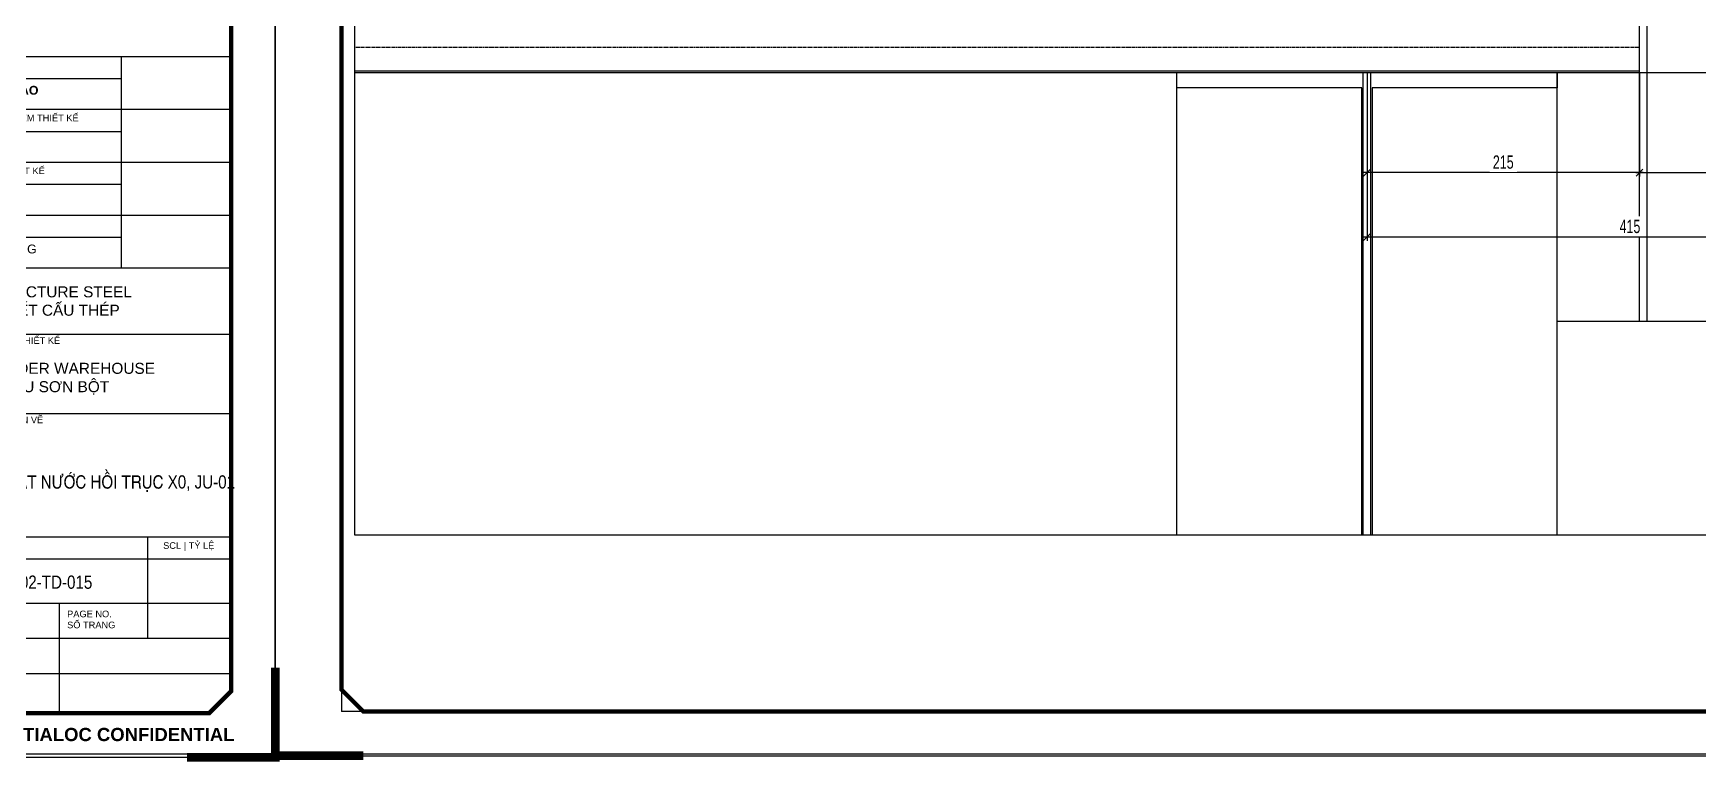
# Model space of a CAD drawing. Header units: inches. Extents: x 340055 to 349452, y -34649 to -30845.
# Drawn here: x 345492.5 to 345930.5, y -32779.9 to -32588.3 of the extents above; entities that cross this region are included whole.
import ezdxf
from ezdxf.enums import TextEntityAlignment as Align

# ---------------------------------------------------------------- set-up
doc = ezdxf.new("R2010")
doc.units = ezdxf.units.IN
doc.header["$MEASUREMENT"] = 0
doc.linetypes.add('HIDDEN', pattern=[0.375, 0.25, -0.125])
for name, color, linetype in [('0 @ 1', 7, 'Continuous'), ('2', 2, 'Continuous'), ('3', 3, 'Continuous'), ('8', 8, 'Continuous'), ('NET IN', 3, 'Continuous')]:
    doc.layers.add(name, color=color, linetype=linetype)
doc.layers.add('Cover text', color=7, linetype='Continuous', true_color=0x52370f)
for name, color, linetype, lineweight in [('TEXT @ 1', 7, 'Continuous', 20), ('TL-TIILE BLOCK A2$0$TL-TITLE BLOCK - TEXT @ 1', 7, 'Continuous', 25), ('TL-TIILE BLOCK A2$0$TL-TITLE BLOCK 1', 7, 'Continuous', 50), ('TL-TIILE BLOCK A2$0$TL-TITLE BLOCK 2', 7, 'Continuous', 25)]:
    doc.layers.add(name, color=color, linetype=linetype, lineweight=lineweight)
doc.styles.add('ST1H', font='vnshxh.shx', dxfattribs={"width": 0.7})
doc.styles.add('TIEU DE', font='', dxfattribs={"width": 0.8})
doc.styles.add('TL-TIILE BLOCK A2$0$MEP-TEXT T.BLOCK 1', font='arial.ttf', dxfattribs={"height": 1.5})
doc.styles.add('TL-TIILE BLOCK A2$0$MEP-TEXT T.BLOCK 2', font='arial.ttf')
doc.styles.add('TL-TIILE BLOCK A2$0$MEP-TEXT T.BLOCK 3', font='arial.ttf', dxfattribs={"height": 3})
doc.styles.get('TIEU DE').set_extended_font_data('.VnArial NarrowH')
doc.dimstyles.new('3', dxfattribs={"dimtxt": 3.5, "dimasz": 1.8, "dimexe": 1, "dimexo": 0, "dimgap": 1, "dimtad": 1, "dimdec": 0, "dimlfac": 3, "dimzin": 0, "dimdsep": 46, "dimtxsty": 'ST1H', "dimblk": 'OBLIQUE', "dimcen": 1, "dimdle": 1, "dimclrd": 8, "dimclre": 8, "dimclrt": 3, "dimadec": 0, "dimazin": 0, "dimtfac": 1, "dimtdec": 0, "dimtix": 1, "dimtofl": 0, "dimtmove": 1, "dimatfit": 3, "dimfxl": 0, "dimtolj": 1, "dimtzin": 0, "dimlwd": -1, "dimlwe": -1, "dimarcsym": 0})

# ---------------------------------------------------------------- blocks, each defined once
blk = doc.blocks.new('_Oblique')
at = {"color": 0, "linetype": 'ByBlock', "lineweight": -2}
blk.add_line((-0.5, -0.5), (0.5, 0.5), dxfattribs=at)
blk = doc.blocks.new('*D530')
at = {"color": 8, "linetype": 'Continuous', "transparency": 16777216}
for p, q in [((345843.26, -32598.67), (345843.26, -32625.97)), ((345914.92, -32598.67), (345914.92, -32625.97)), ((345915.92, -32624.97), (345842.26, -32624.97))]:
    blk.add_line(p, q, dxfattribs=at)
at = {"layer": 'Defpoints', "color": 0, "transparency": 16777216}
for p in [(345843.26, -32598.67), (345914.92, -32598.67), (345843.26, -32624.97)]:
    blk.add_point(p, dxfattribs=at)
at = {"color": 8, "transparency": 16777216, "xscale": 1.8, "yscale": 1.8, "zscale": 1.8, "rotation": 180}
blk.add_blockref('_Oblique', (345843.26, -32624.97), dxfattribs=at)
at = {"color": 8, "transparency": 16777216, "xscale": 1.8, "yscale": 1.8, "zscale": 1.8}
blk.add_blockref('_Oblique', (345914.92, -32624.97), dxfattribs=at)
at = {"color": 3, "transparency": 16777216, "insert": (345879.09, -32622.22), "char_height": 3.5, "attachment_point": 5, "style": 'ST1H', "bg_fill": 3, "box_fill_scale": 1.25, "bg_fill_color": 256, "bg_fill_true_color": 13158600, "bg_fill_transparency": 0}
blk.add_mtext('\\A1;215', dxfattribs=at)
blk = doc.blocks.new('*D531')
at = {"color": 8, "linetype": 'Continuous', "transparency": 16777216}
for p, q in [((345914.92, -32598.67), (345914.92, -32625.97)), ((345981.59, -32610.11), (345981.59, -32625.97)), ((345913.92, -32624.97), (345982.59, -32624.97))]:
    blk.add_line(p, q, dxfattribs=at)
at = {"layer": 'Defpoints', "color": 0, "transparency": 16777216}
for p in [(345914.92, -32598.67), (345981.59, -32610.11), (345981.59, -32624.97)]:
    blk.add_point(p, dxfattribs=at)
at = {"color": 8, "transparency": 16777216, "xscale": 1.8, "yscale": 1.8, "zscale": 1.8, "rotation": 180}
blk.add_blockref('_Oblique', (345914.92, -32624.97), dxfattribs=at)
at = {"color": 8, "transparency": 16777216, "xscale": 1.8, "yscale": 1.8, "zscale": 1.8}
blk.add_blockref('_Oblique', (345981.59, -32624.97), dxfattribs=at)
at = {"color": 3, "transparency": 16777216, "insert": (345948.25, -32622.22), "char_height": 3.5, "attachment_point": 5, "style": 'ST1H', "bg_fill": 3, "box_fill_scale": 1.25, "bg_fill_color": 256, "bg_fill_true_color": 13158600, "bg_fill_transparency": 0}
blk.add_mtext('\\A1;200', dxfattribs=at)
blk = doc.blocks.new('*D537')
at = {"color": 8, "linetype": 'Continuous', "transparency": 16777216}
for p, q in [((345843.26, -32598.67), (345843.26, -32642.9)), ((345981.59, -32598.67), (345981.59, -32642.9)), ((345842.26, -32641.9), (345982.59, -32641.9))]:
    blk.add_line(p, q, dxfattribs=at)
at = {"layer": 'Defpoints', "color": 0, "transparency": 16777216}
for p in [(345843.26, -32598.67), (345981.59, -32598.67), (345981.59, -32641.9)]:
    blk.add_point(p, dxfattribs=at)
at = {"color": 8, "transparency": 16777216, "xscale": 1.8, "yscale": 1.8, "zscale": 1.8, "rotation": 180}
blk.add_blockref('_Oblique', (345843.26, -32641.9), dxfattribs=at)
at = {"color": 8, "transparency": 16777216, "xscale": 1.8, "yscale": 1.8, "zscale": 1.8}
blk.add_blockref('_Oblique', (345981.59, -32641.9), dxfattribs=at)
at = {"color": 3, "transparency": 16777216, "insert": (345912.42, -32639.15), "char_height": 3.5, "attachment_point": 5, "style": 'ST1H', "bg_fill": 3, "box_fill_scale": 1.25, "bg_fill_color": 256, "bg_fill_true_color": 13158600, "bg_fill_transparency": 0}
blk.add_mtext('\\A1;415', dxfattribs=at)
blk = doc.blocks.new('kt kien truc 1')
at = {"layer": 'Defpoints'}
for p in [(15, 15), (20, 10)]:
    blk.add_line(p, (15, 10), dxfattribs=at)
at = {"layer": 'Defpoints', "color": 8}
blk.add_lwpolyline([(0, 0), (594, 0), (594, 420), (0, 420)], close=True, dxfattribs=at)
at = {"layer": 'Defpoints', "color": 8, "const_width": 2}
for points in [[(0, 20), (0, 0), (20, 0)], [(594, 20), (594, 0), (574, 0)]]:
    blk.add_lwpolyline(points, dxfattribs=at)
at = {"layer": 'TL-TIILE BLOCK A2$0$TL-TITLE BLOCK 1', "const_width": 1}
blk.add_lwpolyline([(20, 10), (579, 10), (584, 15), (584, 405), (579, 410), (20, 410), (15, 405), (15, 15)], close=True, dxfattribs=at)
at = {"layer": 'TL-TIILE BLOCK A2$0$TL-TITLE BLOCK 2'}
for p, q in [((509, 159), (584, 159)), ((559, 159), (559, 111)), ((509, 154), (559, 154)), ((509, 147), (584, 147)), ((509, 142), (559, 142)), ((509, 135), (584, 135)), ((509, 130), (559, 130)), ((509, 123), (584, 123)), ((509, 118), (559, 118)), ((509, 111), (584, 111)), ((509, 96), (584, 96)), ((509, 78), (584, 78)), ((509, 50), (584, 50)), ((565, 50), (565, 27)), ((509, 45), (584, 45)), ((509, 35), (584, 35)), ((545, 35), (545, 10)), ((509, 27), (584, 27)), ((509, 19), (584, 19))]:
    blk.add_line(p, q, dxfattribs=at)
at = {"layer": '0 @ 1', "attachment_point": 1}
for s, width, insert, char_height, style in [('\\pt10;{\\fArial|b1|i0|c0|p34;NGUYỄN THANH BẢO}', 32.1571, (510.79, 152.31), 2, 'TL-TIILE BLOCK A2$0$MEP-TEXT T.BLOCK 2'), ('\\pt15;{\\fArial|b1|i0|c0|p34;TIALOC CONFIDENTIAL}', 49.3859, (536.78, 6.67), 3, 'TL-TIILE BLOCK A2$0$MEP-TEXT T.BLOCK 3')]:
    blk.add_mtext_dynamic_manual_height_columns(s, width=width, gutter_width=12.5, heights=[0], dxfattribs=dict(at, insert=insert, char_height=char_height, style=style))
at = {"layer": 'TEXT @ 1', "attachment_point": 1, "style": 'TL-TIILE BLOCK A2$0$MEP-TEXT T.BLOCK 1'}
for s, width, insert, char_height in [('{\\C1;NGUYỄN VĂN THẮNG}', 50.8254, (510.84, 116.31), 2), ('\\pi10.02899;{\\C1;STUCTURE STEEL \\P\\pi12.90587;KẾT CẤU THÉP}', 50.8254, (520.39, 106.84), 2.5), ('\\pi10.78205;{\\C1;POWDER WAREHOUSE\\P     KHU SƠN BỘT}', 64.0147, (516.35, 89.49), 2.5)]:
    blk.add_mtext_dynamic_manual_height_columns(s, width=width, gutter_width=15, heights=[0], dxfattribs=dict(at, insert=insert, char_height=char_height))
at = {"layer": 'TL-TIILE BLOCK A2$0$TL-TITLE BLOCK - TEXT @ 1', "char_height": 1.5, "attachment_point": 1, "style": 'TL-TIILE BLOCK A2$0$MEP-TEXT T.BLOCK 1'}
for s, width, insert in [('APPROVED BY | CHỦ NHIỆM THIẾT KẾ', 57.2397, (510.78, 145.79)), ('CHECK BY | CHỦ TRÌ THIẾT KẾ', 50.8254, (510.78, 133.79)), ('ITEM TITLE | HẠNG MỤC THIẾT KẾ', 63.0963, (510.78, 95.29)), ('DRAWING TITLE | TÊN BẢN VẼ', 63.0963, (510.78, 77.29)), ('SCL | TỶ LỆ', 37.618, (568.56, 48.79)), ('SỐ TRANG', 31.0296, (546.78, 30.77)), ('PAGE NO.', 21.1246, (546.78, 33.27))]:
    blk.add_mtext_dynamic_manual_height_columns(s, width=width, gutter_width=15, heights=[0], dxfattribs=dict(at, insert=insert))

msp = doc.modelspace()

# ---------------------------------------------------------------- linework, layer by layer
at = {"color": 8}
msp.add_lwpolyline([(345577.0094, -32368.793), (346146.3473, -32368.793), (346146.3473, -32720.3728), (345577.0094, -32720.3728)], close=True, dxfattribs=at)
at = {"color": 94}
for points in [[(345577.0094, -32598.6684), (345914.9205, -32598.6684), (345914.9205, -32538.6684), (345577.0094, -32538.6684)], [(345577.0094, -32598.1684), (345914.9205, -32598.1684)]]:
    msp.add_lwpolyline(points, dxfattribs=at)
at = {"color": 94, "linetype": 'HIDDEN'}
msp.add_lwpolyline([(345577.0094, -32592.0017), (345914.9205, -32592.0017)], dxfattribs=at)
at = {"layer": '2'}
msp.add_lwpolyline([(345841.927, -32720.3728), (345841.927, -32602.6684), (345793.2604, -32602.6684), (345793.2604, -32598.6684), (345893.2604, -32598.6684), (345893.2604, -32602.6684), (345844.5937, -32602.6684), (345844.5937, -32720.3728)], dxfattribs=at)
at = {"layer": '8', "color": 2}
msp.add_line((345916.9206, -32664.1486), (345916.9206, -32368.793), dxfattribs=at)
at = {"layer": '8'}
for p, q in [((345793.2604, -32720.3728), (345793.2604, -32598.6684)), ((345793.2604, -32598.6684), (345893.2604, -32598.6684)), ((345842.2604, -32720.3728), (345842.2604, -32598.6684)), ((345844.2604, -32720.3728), (345844.2604, -32598.6684)), ((345893.2604, -32720.3728), (345893.2604, -32598.6684))]:
    msp.add_line(p, q, dxfattribs=at)
at = {"layer": '8', "color": 2}
msp.add_lwpolyline([(345914.9206, -32664.1486), (345914.9206, -32368.793)], dxfattribs=at)
msp.add_lwpolyline([(345893.2605, -32598.6684), (345981.5872, -32598.6684), (345981.5872, -32664.1486), (345893.2605, -32664.1486)], close=True, dxfattribs=at)
at = {"layer": 'NET IN'}
msp.add_lwpolyline([(344867.3504, -32291.3349), (345556.1302, -32291.3349), (345556.1302, -32777.9354), (344867.3504, -32777.9354)], close=True, dxfattribs=at)

# ---------------------------------------------------------------- block references
at = {"layer": '3'}
ref = msp.add_blockref('kt kien truc 1', (344867.3504, -32778.7665), dxfattribs=dict(at, xscale=1.159562065285868, yscale=1.159562065285868, zscale=1.159562065285868))
ref.add_attrib('TENBANVE', 'CHI TIÕT: KE C¾T N¦íC HåI TRôC X0, JU-01', dxfattribs={"layer": 'Cover text', "ltscale": 0.5, "height": 3.478686, "style": 'TIEU DE'}).set_placement((345502.8559, -32706.3337), align=Align.MIDDLE_CENTER)
ref.add_attrib('STT', 'CPT-AKZ-02-TD-015', dxfattribs={"layer": 'Cover text', "ltscale": 0.5, "height": 3.478686, "style": 'TIEU DE'}).set_placement((345489.2933, -32732.701), align=Align.MIDDLE_CENTER)

# ---------------------------------------------------------------- next in the draw order: dimensions: what is measured, and where the dimension line sits
at = {"color": 8}
dim = msp.add_linear_dim(base=(345843.2604, -32624.9728), p1=(345914.9205, -32598.6684), p2=(345843.2604, -32598.6684), angle=180, dimstyle='3', dxfattribs=at)
dim.commit()
dim.dimension.update_dxf_attribs({"geometry": '*D530', "text_midpoint": (345879.0904, -32622.2228)})

# ---------------------------------------------------------------- next in the draw order: dimensions: what is measured, and where the dimension line sits
dim = msp.add_linear_dim(base=(345981.5873, -32624.9728), p1=(345914.9205, -32598.6684), p2=(345981.5873, -32610.1142), angle=180, dimstyle='3', dxfattribs=at)
dim.commit()
dim.dimension.update_dxf_attribs({"geometry": '*D531', "text_midpoint": (345948.2539, -32622.2228)})

# ---------------------------------------------------------------- next in the draw order: dimensions: what is measured, and where the dimension line sits
dim = msp.add_linear_dim(base=(345981.5872, -32641.9047), p1=(345843.2604, -32598.6684), p2=(345981.5872, -32598.6684), dimstyle='3', dxfattribs=at)
dim.commit()
dim.dimension.update_dxf_attribs({"geometry": '*D537', "text_midpoint": (345912.4238, -32639.1547)})

# ---------------------------------------------------------------- next in the draw order: linework, layer by layer
at = {"layer": 'NET IN'}
msp.add_lwpolyline([(345556.1302, -32291.3349), (346244.9101, -32291.3349), (346244.9101, -32777.9354), (345556.1302, -32777.9354)], close=True, dxfattribs=at)

# ---------------------------------------------------------------- next in the draw order: block references
at = {"layer": '3', "xscale": 1.159562065285868, "yscale": 1.159562065285868, "zscale": 1.159562065285868}
msp.add_blockref('kt kien truc 1', (345556.1302, -32778.3509), dxfattribs=at)

doc.saveas('drawing.dxf')
